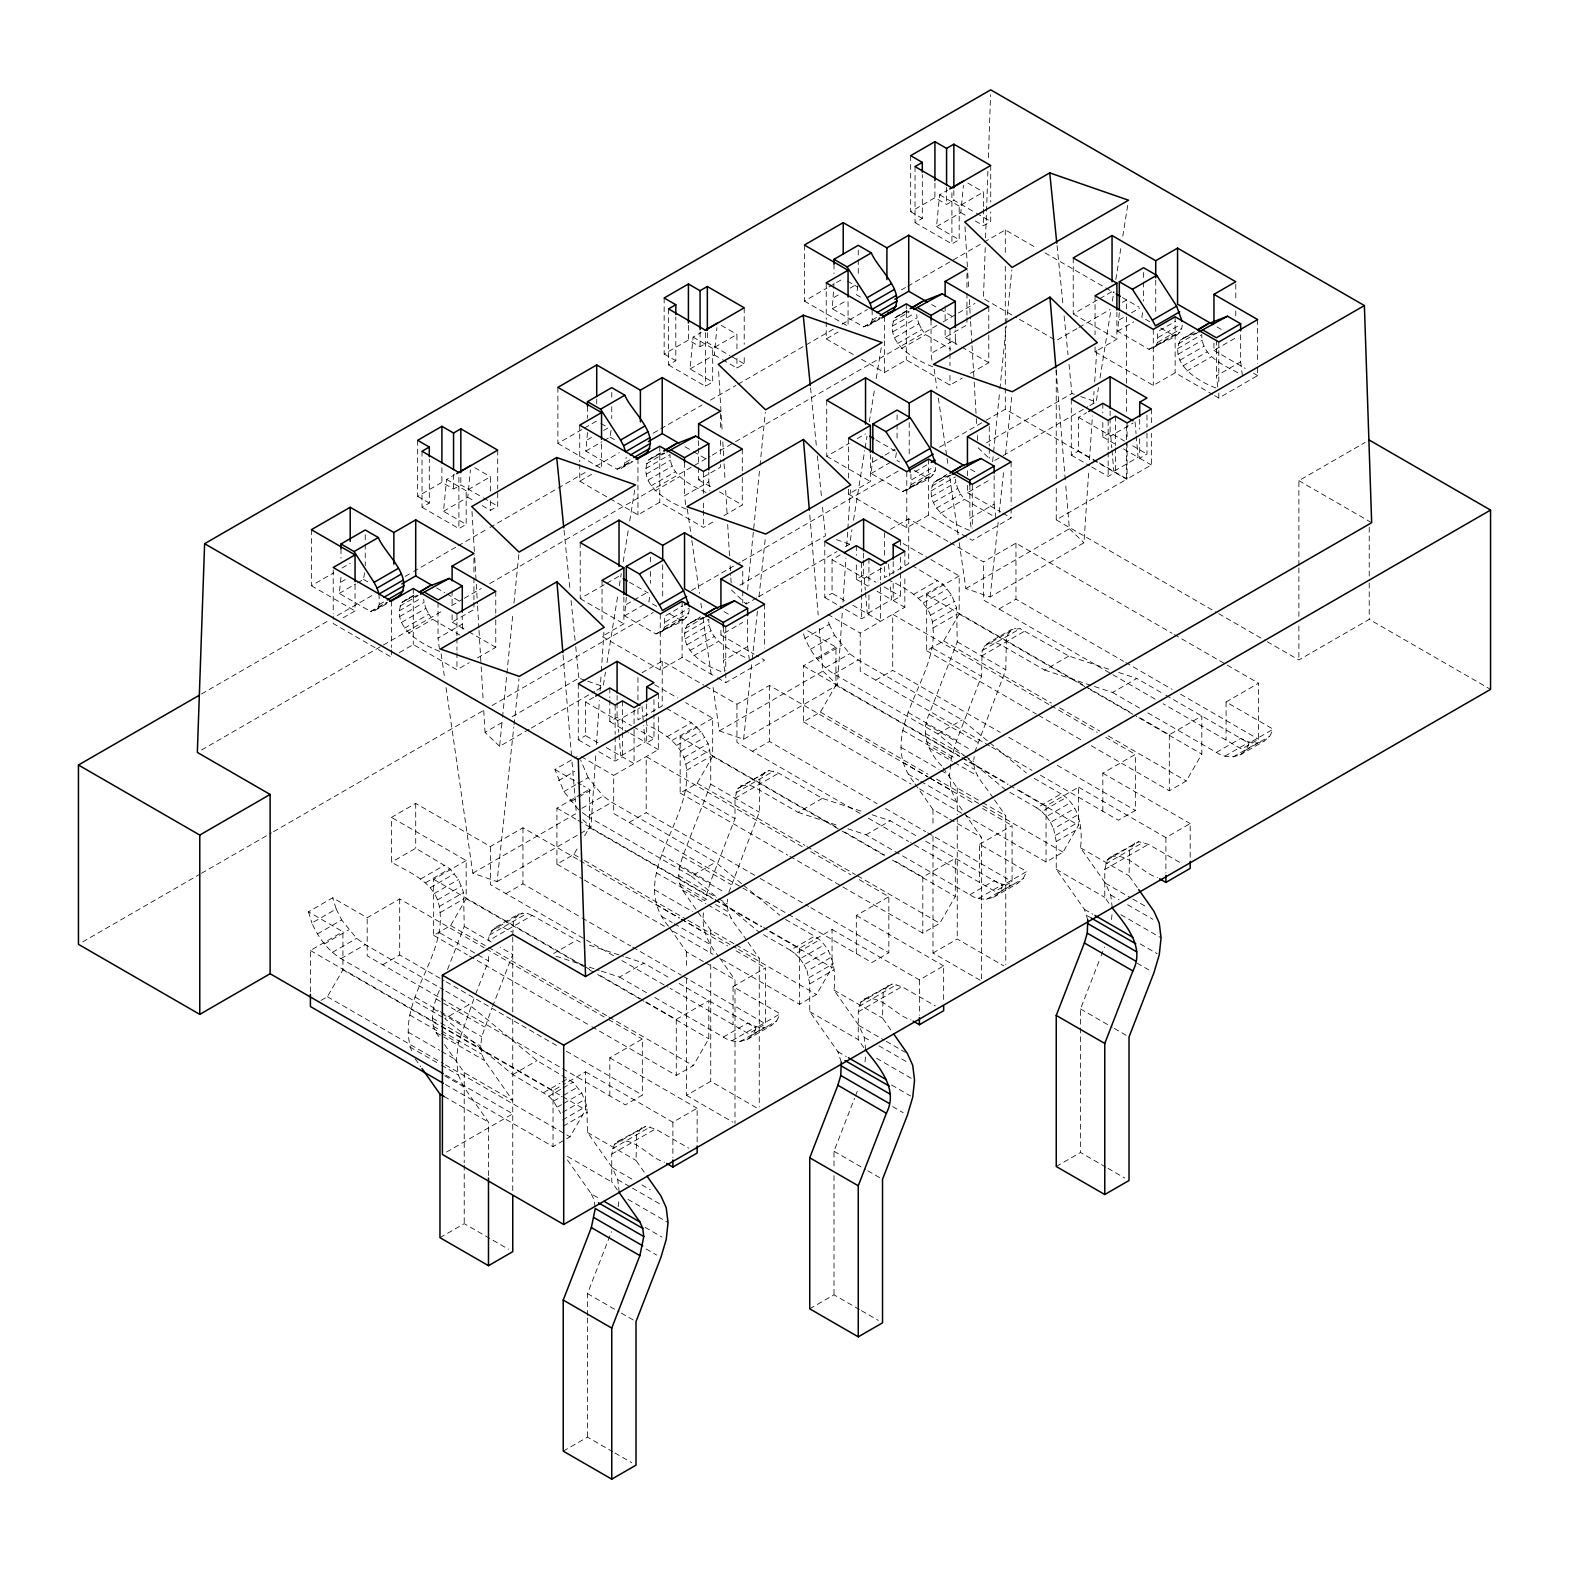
<?xml version="1.0" encoding="UTF-8"?>
<svg xmlns="http://www.w3.org/2000/svg" width="1569" height="1569" viewBox="0 0 1569 1569"><rect width="100%" height="100%" fill="white"/><g stroke="black" fill="none" stroke-linecap="round" stroke-linejoin="round"><path stroke-width="0.75" stroke-dasharray="5 3.75" d="M985.234 247.588L983.449 298.561L1016.732 317.762M985.567 237.88L986.411 213.619M986.509 211.187L987.94 169.923M988.372 157.783L990.569 94.689M580.51 833.433L590.944 827.412L595.808 754.199M596.455 744.432L599.397 700.519M600.044 690.752L601.182 673.67M601.339 671.218L603.947 632.189M713.071 687.477L719.328 730.879L743.588 739.274L837.454 685.084L842.318 611.871M842.984 602.123L845.907 558.191M846.711 545.992L847.691 531.342M847.848 528.91L850.457 489.861M959.228 542.756L965.857 588.552L990.098 596.965L1083.963 542.776L1088.827 469.562M1089.494 459.795L1092.416 415.863M1093.22 403.664L1094.044 391.465M1094.691 381.698L1096.966 347.533M490.43 491.156L490.43 476.741L466.17 490.744L466.17 524.36L443.517 511.298L446.577 479.428L454.677 474.76M443.517 511.298L467.778 497.275L470.406 469.974M736.94 348.828L736.94 334.413L712.679 348.416L712.679 382.052L690.027 368.97L693.086 337.119L701.186 332.451M690.027 368.97L714.287 354.967L716.915 327.666M983.449 206.5L983.449 192.085L959.189 206.108L959.189 239.724L936.536 226.642L939.596 194.791L947.696 190.124M936.536 226.642L960.816 212.639L963.425 185.338M529.204 729.252L499.609 746.334L502.296 719.622M502.531 717.21L506.669 675.925M506.905 673.493L512.985 612.793M513.965 603.084L518.829 554.524M756.689 597.907L746.118 604.006L746.609 599.162M747.589 589.454L759.749 468.052M759.984 465.62L765.339 412.216M992.628 461.698L993.354 454.402M993.608 451.99L999.688 391.289M999.924 388.857L1006.259 325.724M1006.494 323.292L1011.848 269.888M411.529 1050.857C394.702 1000.198 448.499 956.913 439.3 906.49C435.025 882.543 410.156 872.697 391.446 862.244L391.446 817.41L415.707 803.406L490.43 846.554L522.948 827.785L577.804 859.459M438.908 1036.579C427.415 1023.165 433.358 1004.297 439.614 989.902M488.489 1175.652L488.489 1122.129L463.62 1086.729L458.285 1074.942L456.461 1060.036L458.285 1043.032L474.76 996.354M446.027 687.595L472.818 873.188L497.079 881.601L513.789 727.075M514.044 724.662L519.006 678.789M444.537 1044.581L464.228 1072.588L512.749 1100.614L484.625 1060.585L481.722 1054.152L480.722 1046.033L481.722 1036.756L491.666 1008.847M618.206 1206.659L618.99 1199.383M668.512 926.22C627.09 877.385 691.576 821.411 686.477 770.359C686.084 747.452 665.178 732.998 646.271 724.721M733.959 943.675L710.737 930.26L682.613 890.251L679.71 883.818L678.71 875.698L679.71 866.421L682.613 856.635L710.737 784.147L710.737 756.336L708.149 743.628L701.029 731.331L691.321 722.721L664.295 707.109M703.5 912.864C701.186 928.828 708.423 944.146 718.425 956.207M743.588 739.274L751.943 662.02M752.198 659.608L757.415 611.322M758.984 596.828L765.515 536.461M746.609 940.282C738.803 927.652 724.309 915.57 727.741 899.076M864.99 1061.919L865.5 1057.055M913.648 781.931C874.894 733.096 938.36 678.612 932.986 628.031C932.574 603.124 908.431 589.199 888.623 580M941.773 765.947C928.201 752.316 920.14 732.664 929.123 714.307L957.247 641.819L956.6 607.85L951.559 594.886L942.871 584.06L912.883 565.997M932.986 836.218L932.986 953.03L981.508 981.037L981.508 837.473L956.639 802.092L951.304 790.305L949.48 775.4L951.304 758.396L956.639 740.45L981.508 676.337L982.174 650.625L987.195 643.486L1011.456 629.463L1020.164 628.698L1068.862 656.038L1109.616 669.492M990.098 596.965L998.198 522.104M999.237 512.455L1003.67 471.406M1005.494 454.5L1012.025 394.152M993.118 797.954C985.312 785.343 970.819 773.242 974.251 756.748M1111.499 919.591L1112.009 914.727M340.983 577.314L339.277 593.415L370.657 611.537L377.403 608.399L379.227 604.595L379.051 594.023M587.492 432.613L585.786 451.107L617.166 469.209L623.913 466.091L626.306 457.344M626.306 597.338L624.599 615.832L655.979 633.954L662.726 630.816L664.55 627.012L664.393 616.44L682.593 605.928M659.784 633.19C668.198 624.815 688.242 624.129 689.203 609.713M834.002 283.146L832.296 308.779L863.676 326.901L870.422 323.763L872.246 319.958L872.089 309.368M872.815 457.403L871.109 473.505L902.489 491.627L909.236 488.508L911.059 484.684L910.903 474.113M906.294 490.881C914.707 482.487 934.771 481.801 935.712 467.405M1119.325 312.702L1117.618 331.196L1148.998 349.299L1155.745 346.18L1157.569 342.375L1157.412 331.785M1152.803 348.553C1161.237 340.159 1181.28 339.473 1182.222 325.077M532.166 915.472L527.145 913.335L518.437 914.119L494.176 928.122L489.155 935.281L488.489 940.694L532.166 915.472L580.373 942.184M617.382 1189.969L611.753 1181.967L611.753 1154.176L614.342 1144.468L617.441 1141.604L645.722 1126.365L655.43 1128.954L688.811 1148.233M656.273 872.697L704.795 900.724L710.129 882.778L734.998 818.665L734.998 798.366L737.607 788.658L768.967 770.556L778.675 773.144L822.352 798.366L863.107 811.82M863.891 1047.661L858.263 1039.639L858.263 1011.848L860.851 1002.14L863.95 999.276L892.231 984.038L901.94 986.646L935.32 1005.906M1108.989 903.332L1104.772 897.331L1104.772 869.52L1107.361 859.832L1110.46 856.968L1138.741 841.71L1148.449 844.318L1179.751 862.381M357.457 582.923L363.537 579.412L364.891 570.332M603.967 440.595L610.047 437.084L611.4 428.023M649.546 597.279L648.86 601.829L657.234 606.654M857.91 285.695L856.556 294.776L862.832 298.385M896.389 452.696L895.369 459.501L899.567 461.914M1142.565 312.643L1141.879 317.173L1150.254 322.018M439.732 651.429C421.531 644.231 390.269 626.796 401.919 602.437L415.079 594.416M686.241 509.101C668.041 501.903 636.798 484.488 648.428 460.109L661.588 452.088M720.877 671.414C703.069 665.334 676.298 646.997 687.242 624.854L700.421 616.833M932.751 366.773C914.55 359.595 883.308 342.16 894.938 317.801L908.118 309.779M969.485 530.302C951.461 523.693 922.454 505.787 933.751 482.526L946.931 474.505M1215.995 387.994C1197.971 381.385 1168.964 363.478 1180.261 340.198L1195.46 331.02M596.808 690.223L603.143 686.555L605.457 672.16M607.007 662.549L617.794 595.318M619.343 585.708L621.265 573.705M623.187 561.702L628.208 530.479M629.738 520.888L634.759 489.665M845.436 546.679L849.672 544.227L851.967 529.832M853.516 520.222L864.696 450.597M865.088 448.185L867.01 436.182M869.324 421.786L874.717 388.171M876.247 378.56L881.268 347.337M1089.827 405.567L1096.182 401.919L1098.496 387.504M1100.026 377.894L1110.813 310.662M1112.362 301.071L1113.912 291.461M1115.834 279.459L1121.227 245.843M1122.776 236.233L1127.778 205.029M728.82 892.486L759.259 812.154L759.926 778.95L764.946 771.791M974.741 752.12L1005.768 669.845L1006.435 636.622L1011.456 629.463M447.538 969.505L464.228 926.455L463.561 892.486L458.54 879.542L449.852 868.716L415.707 848.241L391.446 862.244M475.623 994.138L488.489 960.973L488.489 954.227M492.548 1006.592L512.749 954.482L500.099 947.166M587.492 1315.469L587.492 1293.582L611.498 1231.685M834.002 1165.865L834.002 1151.254L854.575 1098.202M855.438 1095.986L858.008 1089.357M1105.831 1167.12L1080.511 1152.489L1080.511 1008.926L1100.242 958.09M1101.085 955.874L1104.517 947.029M654.803 997.492L723.348 1037.07C734.39 1044.817 752.355 1042.463 755.905 1027.852L780.166 1013.829L733.056 986.626L733.056 1024.734M746.962 1039.678L771.242 1025.655L776.655 1020.968L780.166 1013.829M847.907 828.805L866.029 834.786L969.877 894.742C980.9 902.489 998.865 900.135 1002.414 885.524L1026.675 871.521L979.566 844.318L979.566 882.425M993.491 897.35L1017.751 883.347L1023.165 878.64L1026.675 871.521M1147.841 712.856L1216.387 752.414C1227.409 760.161 1245.374 757.827 1248.924 743.196L1273.185 729.193L1226.075 701.99L1226.075 740.097M1240 755.022L1264.261 741.019L1269.674 736.312L1273.185 729.193M321.017 1000.394L327.391 996.727L342.925 969.819L342.925 931.731L308.426 911.805L332.687 897.801L367.185 917.708L399.683 898.939L484.076 947.676M466.17 860.557L433.652 879.326L433.652 935.359L450.636 925.553L466.17 898.664L466.17 860.557L391.446 817.41M581.295 794.091L556.917 808.172L556.917 864.205L573.901 854.399L578.667 846.122M584.649 835.787L589.434 827.51L589.434 789.403L583.335 785.892M712.679 718.249L680.162 737.018L680.162 793.051L697.146 783.245L712.679 756.336L712.679 718.249L685.692 702.657M445.439 1084.493L553.033 1146.606L570.018 1136.799L585.551 1109.911L585.551 1071.804L563.193 1084.709M835.944 647.075L803.426 665.844L803.426 721.877L820.41 712.071L835.944 685.182L835.944 647.075L807.525 630.679M591.886 1026.734L676.278 1075.451L693.263 1065.645L708.796 1038.756L708.796 1000.649L676.278 1019.419L598.22 974.349M959.189 575.921L926.671 594.69L926.671 650.723L943.655 640.917L959.189 614.028L959.189 575.921L930.123 559.133M721.485 959.208L799.543 1004.278L816.527 994.491L832.06 967.583L832.06 929.476L799.543 948.245L763.672 927.554M789.874 856.38L922.807 933.124L939.792 923.317L955.305 896.429L955.305 858.321L922.807 877.091L893.251 860.047M965.876 815.684L1046.052 861.969L1063.037 852.163L1078.57 825.255L1078.57 787.167L1046.052 805.936L1016.516 788.874M1091.239 745.726L1169.317 790.796L1186.301 780.989L1201.815 754.101L1201.815 715.994L1169.317 734.763L1139.78 717.719M518.437 914.119L513.416 921.258L512.749 935.948M641.701 1127.601L636.681 1134.74L636.014 1160.452L645.683 1174.22M888.211 985.273L883.19 992.432L882.523 1018.124L892.192 1031.892M1134.72 842.965L1129.7 850.104L1129.033 875.816L1137.329 887.603M417.648 440.32L417.648 496.353L441.909 482.35L453.559 489.057L460.835 484.86L481.33 496.687M664.158 297.992L664.158 354.025L688.418 340.022L700.068 346.749L707.344 342.532L729.879 355.555M910.667 155.664L910.667 211.697L934.928 197.694L946.578 204.421L953.854 200.224L974.349 212.05M422.022 451.244L422.022 507.277L429.298 503.08L429.298 459.227M668.531 308.916L668.531 364.949L675.808 360.752L675.808 316.899M915.041 166.608L915.041 222.641L922.317 218.424L922.317 174.571M311.368 529.694L311.368 585.727L333.844 572.744M342.022 568.017L350.201 563.31M557.878 387.366L557.878 443.399L582.393 429.239M584.452 428.062L596.71 420.982M804.387 245.039L804.387 301.071L826.863 288.108M828.922 286.931L843.22 278.674M340.983 582.079L347.043 578.569M587.492 439.751L591.533 437.418M603.653 430.416L607.713 428.082M834.002 297.443L840.062 293.933M850.163 288.088L854.222 285.754M339.277 593.415L355.437 584.08M585.786 451.107L601.947 441.752M832.296 308.779L846.436 300.601M422.022 507.277L458.893 528.576L466.17 524.36M482.193 505.61L490.43 510.356L497.706 506.159L497.706 491.528M668.531 364.949L705.403 386.249L712.679 382.052M722.524 359.713L736.94 368.029L744.216 363.831L744.216 354.084M915.041 222.641L951.912 243.921L959.189 239.724M975.212 220.954L983.449 225.72L990.725 221.504L990.725 211.776M201.46 694.008L328.725 620.539M337.198 615.636L373.265 594.828M405.077 576.451L411.431 572.783M413.549 571.547L455.971 547.071M458.089 545.835L487.782 528.694M489.901 527.478L587.473 471.151M595.945 466.248L619.284 452.774M653.214 433.181L702.01 405.018M710.482 400.134L735.939 385.425M738.058 384.209L833.492 329.098M841.984 324.214L867.441 309.505M901.371 289.912L905.607 287.48M907.725 286.244L981.959 243.391M984.077 242.156L1005.298 229.917L1036.658 248.039M343.14 617.813L355.045 610.929L355.045 584.139M579.726 464.169L579.726 481.212L591.631 474.348M826.235 321.841L826.235 338.904L838.14 332.02M379.227 604.595L385.288 601.104M625.737 462.286L631.797 458.776M872.246 319.958L878.307 316.448M370.657 611.537L386.817 602.202M617.166 469.209L631.307 461.051M863.676 326.901L879.856 317.566M377.403 608.399L387.504 602.574M623.913 466.091L631.993 461.423M870.422 323.763L880.523 317.919M374.461 610.792L388.622 602.614M620.971 468.464L633.091 461.463M867.48 326.136L879.621 319.135M401.919 602.437L416.079 594.259M648.428 460.109L660.569 453.108M894.938 317.801L907.078 310.78M399.938 606.085L418.138 595.573M646.448 463.757L664.648 453.245M892.957 321.429L909.137 312.094M399.212 610.89L421.453 598.044M645.722 468.562L669.983 454.559C669.512 475.485 690.438 484.723 706.325 492.686M892.231 326.234L914.472 313.408M399.781 616.48L424.042 602.457L423.473 596.867M646.291 474.152L670.551 460.148M892.8 331.824L917.061 317.821L916.492 312.231M401.605 622.383L425.866 608.38L424.042 602.457M648.115 480.055L672.375 466.052M894.624 337.747L918.885 323.724L917.061 317.821M404.547 628.149L428.808 614.146L432.613 619.304L459.815 634.994M651.057 485.821L675.317 471.818M897.566 343.513L921.827 329.51L925.632 334.648L950.736 349.142M201.577 749.982L443.125 610.518M451.617 605.614L462.208 599.495M464.326 598.279L481.271 588.493M489.744 583.59L710.11 456.363M712.228 455.147L733.429 442.909M735.547 441.693L941.086 323.018M943.204 321.802L974.977 303.445M408.352 633.307L432.613 619.304M654.861 490.979L679.122 476.976M901.371 348.671L925.632 334.648M399.389 652.586L413.275 644.545L456.952 669.767L469.209 662.687M452.107 614.832L452.107 622.148L473.936 609.537L473.936 602.221M579.726 481.212L637.955 514.848L659.784 502.237L703.461 527.439L715.719 520.378M698.617 467.64L698.617 479.82L720.446 467.209L720.446 459.913M861.577 359.321L884.465 372.52L906.294 359.909L949.971 385.131L962.228 378.051M945.126 330.196L945.126 337.492L966.955 324.901L966.955 317.585M439.457 649.213L438.026 638.112L462.286 624.109L462.286 616.95M685.673 504.669L684.535 495.784L708.796 481.781L708.796 472.249M931.908 360.125L931.045 353.476L955.305 339.453L955.305 329.941M477.388 657.98L495.765 647.35L495.765 615.695M580.216 542.58L580.216 598.613L604.732 584.452M606.772 583.276L619.029 576.196M723.897 515.652L742.274 505.041L742.274 473.367M826.726 400.252L826.726 456.285L849.202 443.301M857.36 438.594L865.539 433.868M970.407 373.324L988.784 362.714L988.784 331.039M1073.235 257.924L1073.235 313.957L1097.751 299.816M1099.791 298.62L1112.048 291.559M1076.942 328.627L1056.251 340.591L1018.811 318.978M1079.001 327.431L1110.048 309.524M1122.463 302.346L1126.601 299.954L1126.601 314.506M626.306 604.496L646.526 592.827M872.815 462.169L882.935 456.324M884.955 455.167L895.056 449.322M1119.325 319.841L1123.365 317.507M1131.465 312.839L1139.545 308.171M624.599 615.832L644.82 604.163M871.109 473.505L891.329 461.835M1117.618 331.196L1133.799 321.861M623.874 597.024L623.874 623.815L602.045 636.426L660.274 670.041L682.103 657.45L715.386 676.651M848.554 489.234L848.554 494.117L870.383 481.506L870.383 454.696M1095.064 346.906L1095.064 351.789L1116.893 339.179L1116.893 312.388M82.686 941.89L199.341 874.541M201.46 873.305L271.457 832.904M273.575 831.668L483.546 710.443M492.038 705.56L653.214 612.498M691.399 590.454L740.176 562.29M742.294 561.055L899.253 470.445M939.537 447.185L984.077 421.473M986.195 420.237L1005.298 409.215L1091.043 458.736M914.943 471.779L929.103 463.6M1159.432 330.628L1175.612 321.292M665.119 622.089L689.379 608.086M911.628 479.761L933.869 466.915M1158.138 337.433L1180.378 324.606M664.55 627.012L688.811 613.008M911.059 484.684L935.32 470.68M1157.569 342.375L1181.83 328.372M499.609 746.334L485.037 732.331L503.806 721.505M512.161 716.68L578.902 678.141L585.512 680.436M739.901 585.198L825.412 535.813L822.489 506.728M986.411 442.87L1071.921 393.505L1078.531 395.8M655.979 633.954L680.24 619.951L684.045 619.186M902.489 491.627L926.749 477.623L930.554 476.858M1148.998 349.299L1173.259 335.295L1177.083 334.55M662.726 630.816L686.987 616.813M909.236 488.508L933.496 474.485M1155.745 346.18L1180.006 332.177M687.242 624.854L699.382 617.853M933.751 482.526L947.911 474.348M1180.261 340.198L1194.421 332.04M685.28 628.483L707.521 615.656M931.79 486.174L954.03 473.328M1178.299 343.846L1200.54 331M684.535 633.288L708.796 619.284C708.325 640.211 729.271 649.448 745.138 657.411M931.045 490.979L955.305 476.956M1177.554 348.651L1201.815 334.648C1201.344 356.594 1224.075 365.302 1240.255 373.971M685.104 638.877L709.365 624.874M931.613 496.569L955.874 482.546L955.501 478.82M1178.123 354.241L1202.403 340.238M531.303 728.036L594.71 691.439M758.808 596.691L836.983 551.562M994.746 460.462L1001.081 456.814M1003.199 455.598L1087.729 406.802M597.985 742.784L585.551 735.606L585.551 701.99L593.631 697.322M844.495 600.476L832.06 593.278L832.06 559.662L840.141 554.995M1097.241 461.737L1078.57 450.97L1078.57 417.334L1086.65 412.667M686.928 644.8L711.208 630.797M933.457 502.472L957.718 488.469L955.874 482.546M1179.966 360.164L1204.227 346.141M641.996 672.768L662.216 661.098L703.736 685.065M890.525 529.283L908.726 518.77L948.166 541.54M689.87 650.566L714.13 636.563M936.379 508.238L960.64 494.235L964.464 499.393L993.746 516.299M1182.889 365.93L1207.149 351.907M720.936 630.15L720.936 635.033L742.765 622.422M848.554 494.117L906.784 527.733L928.613 515.122L972.29 540.344L1011.122 517.927L1011.122 508.179M967.445 485.39L967.445 492.705L989.274 480.094M1095.064 351.789L1153.293 385.405L1175.142 372.794L1212.562 394.407M1213.955 343.081L1213.955 350.377L1235.784 337.786M693.675 655.724L717.935 641.701M940.184 513.396L964.464 499.393M1186.713 371.068L1210.974 357.065M578.275 683.77L578.275 739.803L585.551 735.606M609.811 699.99L609.811 721.603L617.088 717.406L631.424 725.682M824.784 541.462L824.784 597.495L832.06 593.278M856.321 564.86L856.321 579.275L863.597 575.078L875.894 582.177M1071.294 399.134L1071.294 455.167L1078.57 450.97M1102.83 422.551L1102.83 436.947L1110.107 432.75L1124.443 441.026M585.551 701.99L617.755 720.583L639.995 707.737M832.06 559.662L864.264 578.255L884.485 566.586M1078.57 417.334L1110.774 435.947L1133.014 423.1M724.78 671.61L723.348 660.529L747.628 646.506L747.628 617.931M971.015 527.086L969.877 518.201L994.138 504.198L994.138 475.623M1217.799 386.974L1216.387 375.874L1240.648 361.87L1240.648 333.295M741.529 883.641L715.601 862.244L611.753 802.289L603.143 796.032L578.883 810.055L563.879 791.639L554.936 769.496L577.176 756.65M717.464 677.847L725.78 682.652L764.613 660.235L756.278 655.45M1214.641 395.604L1218.799 398.016L1257.632 375.599L1257.632 365.852M442.693 1017.34L340.983 958.62C327.646 950.343 318.056 937.262 311.937 923.003L336.197 909L332.687 897.801M558.446 780.676L574.627 771.34M1005.768 789.972L937.85 733.939L834.002 673.984C820.665 665.707 811.075 652.626 804.975 638.367L829.236 624.344L827.824 619.873M606.281 747.589L620.814 755.964L645.075 741.96L643.643 725.447M852.791 605.261L867.324 613.636L891.584 599.633L890.368 585.492M1099.32 462.933L1113.833 471.328L1138.094 457.324L1136.25 436.084M598.75 751.629L615.146 761.102L622.422 756.905L634.072 763.632L634.072 727.075M646.683 718.524L646.683 742.882L653.959 738.685L653.959 714.326M845.26 609.321L861.656 618.774L868.932 614.577L880.582 621.304L880.582 582.315M893.192 583.511L893.192 600.574L900.469 596.357L900.469 571.999M1091.769 466.993L1108.165 476.466L1115.441 472.249L1127.091 478.976L1151.352 464.973L1151.352 433.299M1139.702 438.751L1139.702 458.246L1146.978 454.049L1146.978 429.69M317.369 933.967L341.63 919.944L356.634 938.36L365.244 944.616L443.615 989.862M563.879 791.639L576 784.637M578.02 783.461L588.14 777.636L603.143 796.032M810.388 649.311L834.649 635.308L849.653 653.724L858.263 659.961L962.111 719.916L988.039 741.313M420.551 879.052L444.812 865.049M667.06 736.724L691.321 722.721M913.57 594.416L937.85 580.412M425.572 882.719L449.852 868.716M672.101 740.391L696.361 726.388M918.61 598.083L942.871 584.06M310.407 991.902L310.407 950.5L342.925 931.731M583.335 792.914L589.434 789.403M859.302 879.66L888.838 896.703L888.838 952.736L871.854 962.542L613.695 813.507L613.695 775.4L658.333 749.609L658.333 713.071M705.815 686.261L736.94 704.226L769.457 685.457L927.691 776.812M989.666 745.922L860.204 671.179L860.204 633.072L904.842 607.301L904.842 575.627M950.245 542.737L983.449 561.918L1015.967 543.149L1172.102 633.288M1056.251 488.39L1056.251 519.888L1126.601 479.271L1126.601 447.773M324.312 943.969L348.593 929.966M570.822 801.641L576.902 798.15M578.922 796.974L595.102 787.638M817.351 659.333L841.612 645.31M430.259 887.662L454.52 873.658M676.769 745.334L701.029 731.331M923.278 603.026L947.539 589.003M332.373 952.363L356.634 938.36M434.28 893.546L458.54 879.542M680.789 751.218L705.05 737.214M825.392 667.727L849.653 653.724M927.299 608.909L951.559 594.886M472.818 873.188L576.372 813.409L571.861 759.769M719.328 730.879L822.882 671.101L818.979 624.776M965.857 588.552L1069.391 528.773L1065.488 482.448M437.359 899.959L461.639 885.955M683.868 757.65L708.149 743.628M930.397 615.323L954.658 601.319M340.983 958.62L365.244 944.616M582.315 812.546L587.492 816.292L611.753 802.289M834.002 673.984L858.263 659.961M439.3 906.49L463.561 892.486M685.81 764.162L710.071 750.159M932.319 621.854L956.6 607.85M439.967 912.668L464.228 898.664M686.477 770.359L710.737 756.336M932.986 628.031L957.247 614.028M497.079 881.601L578.431 834.649M382.699 964.778L399.683 954.972L443.988 980.566M505.963 893.624L522.948 883.818L579.902 916.708M629.208 822.47L646.193 812.664L758.023 877.208M752.473 751.296L769.457 741.49L877.051 803.622M875.737 680.142L892.722 670.336L1000.316 732.448M998.982 608.988L1015.967 599.181L1123.561 661.294M491.097 930.986L522.457 912.883M737.607 788.658L768.967 770.556M984.116 646.35L1015.476 628.228M489.155 935.281L527.145 913.335M735.665 792.953L773.654 771.026M982.174 650.625L1020.164 628.698M734.998 798.366L778.675 773.144M981.508 656.038L1025.185 630.836M1298.877 565.468L1298.877 480.663L1365.089 442.438M553.602 953.54L575.843 940.694M740.686 785.794L749.394 785.03L754.414 787.167L798.091 812.369L822.352 798.366M987.195 643.486L995.903 642.702L1000.924 644.839L1044.601 670.061L1068.862 656.038M619.245 1192.381L617.696 1179.613L612.361 1167.826L587.492 1132.445L586.826 1105.968L581.805 1093.024L573.097 1082.198L537.01 1060.605L469.092 1004.572L444.812 1018.575L512.749 1074.608L548.836 1096.201L553.524 1101.144L560.623 1113.441M587.492 816.292L691.321 876.247L715.601 862.244M937.85 733.939L962.111 719.916M601.398 971.133L619.52 977.114L643.78 963.111L670.767 978.683M866.029 834.786L890.29 820.783L917.277 836.375M1094.417 686.496L1112.539 692.459L1136.799 678.455L1163.786 694.047M512.749 1074.608L537.01 1060.605M543.815 1092.534L559.996 1083.198M562.016 1082.041L568.076 1078.531M763.417 934.673L790.325 950.226L814.586 936.203C832.864 947.264 836.434 970.583 834.002 990.117L858.871 1025.498L864.205 1037.286L865.755 1050.073M1009.926 792.345L1036.834 807.898L1061.095 793.894C1079.374 804.936 1082.943 828.255 1080.511 847.79L1105.38 883.19L1110.715 894.977L1112.284 907.745M446.537 1152.058L512.749 1113.833L445.243 1074.843M441.203 1026.008L553.033 1090.573L561.153 1085.885M609.811 1095.907L609.811 1057.8L642.329 1039.031L642.329 1095.064L625.345 1104.87L367.185 955.815L367.185 917.708M733.056 986.626L765.574 967.857L765.574 1023.89L748.59 1033.696L670.14 988.411M856.321 953.579L856.321 915.472L888.838 896.703M979.566 844.318L1012.083 825.549L1012.083 881.582L995.099 891.388L910.706 842.651M1102.83 811.251L1102.83 773.144L1135.348 754.375L1135.348 810.408L1118.364 820.214L1040.286 775.145M1226.075 701.99L1258.593 683.221L1258.593 739.254L1241.609 749.06L1163.159 703.755M1267.222 641.701L1298.877 659.961L1369.227 619.343L1490.55 689.379M548.836 1096.201L560.976 1089.2M562.996 1088.023L573.097 1082.198M790.325 950.226L795.346 953.874L819.606 939.87M1036.834 807.898L1041.855 811.565L1066.116 797.542M553.524 1101.144L561.604 1096.476M563.624 1095.299L577.784 1087.14M795.346 953.874L800.033 958.816L824.294 944.813M1041.855 811.565L1046.543 816.508L1070.803 802.485M557.544 1107.028L561.584 1104.694M563.604 1103.517L581.805 1093.024M800.033 958.816L804.054 964.7L828.314 950.696M1046.543 816.508L1050.563 822.391L1074.824 808.368M562.643 1112.284L584.884 1099.438M841.259 1062.135L837.866 1051.642L809.741 1011.632L809.741 983.841L807.133 971.133L831.393 957.129M1087.768 919.826L1084.375 909.334L1056.251 869.304L1056.251 841.514L1053.642 828.805L1077.903 814.801M562.565 1119.972L586.826 1105.968M809.074 977.644L833.335 963.641M1055.584 835.336L1079.845 821.332M563.232 1126.15L587.492 1112.146M809.741 983.841L834.002 969.819M1056.251 841.514L1080.511 827.51M723.348 1037.07L747.628 1023.066L756.238 1026.754L764.28 1027.636L771.242 1025.655M969.877 894.742L994.138 880.739L1002.748 884.426L1010.789 885.308L1017.751 883.347M1216.387 752.414L1240.648 738.411L1249.257 742.098L1257.299 743L1264.261 741.019M731.958 1040.757L756.238 1026.754M978.468 898.429L1002.748 884.426M1224.997 756.121L1249.257 742.098M740.019 1041.639L764.28 1027.636M986.528 899.312L1010.789 885.308M1233.038 757.003L1257.299 743M752.394 1034.971L776.655 1020.968M998.904 892.643L1023.165 878.64M1245.413 750.335L1269.674 736.312M439.967 1237.666L464.228 1223.663L508.533 1249.238M686.477 978.546L686.477 1095.339L710.737 1081.335L757.16 1108.126M932.986 953.03L957.247 939.007L1003.67 965.818M614.342 1144.468L645.722 1126.365M860.851 1002.14L892.231 984.038M1107.361 859.832L1138.741 841.71M612.4 1148.763L650.39 1126.817M858.929 1006.435L896.899 984.508M1105.439 864.107L1143.428 842.18M611.753 1154.176L655.43 1128.954M858.263 1011.848L901.94 986.646M1104.772 869.52L1148.449 844.318M585.551 1071.804L672.885 1122.227L697.146 1108.224L697.146 1143.624M832.06 929.476L919.395 979.919L943.655 965.896L943.655 1001.297M1078.57 787.167L1165.904 837.591L1190.185 823.588L1190.185 858.969M563.232 1451.148L587.492 1437.145L612.812 1451.756M809.741 1308.821L834.002 1294.817L859.322 1309.429M1056.251 1166.512L1080.511 1152.489M897.998 315.604L909.079 311.27M651.488 457.932L667.002 451.852M404.979 600.26L420.492 594.18M1183.34 338.021L1196.637 332.824M936.811 480.349L950.128 475.132M690.301 622.658L703.598 617.46M494.176 928.122L502.884 927.338L512.063 931.888M1110.46 856.968C1128.189 851.928 1141.82 873.129 1157.569 877.601M863.95 999.276C881.68 994.256 895.311 1015.437 911.059 1019.928M617.441 1141.604C635.17 1136.584 648.801 1157.765 664.55 1162.237M1118.677 672.473L1136.799 678.455M1044.601 670.061L1092.161 685.751M872.168 814.801L890.29 820.783M798.091 812.369L838.846 825.824M589.434 945.166L623.403 956.384M625.658 957.129L643.78 963.111M556.112 956.188L599.123 970.387M1080.747 396.565L1096.182 401.919M836.434 539.638L849.672 544.227M587.728 681.201L603.143 686.555M967.779 183.043L983.449 192.085M1217.073 326.98L1221.231 329.372M976.389 213.227L990.725 221.504M1045.032 252.864L1103.595 286.676M1105.694 287.892L1114.049 292.717M1122.423 297.541L1139.094 307.151M1213.955 350.377L1245.139 368.401M1253.474 373.206L1257.632 375.599M939.596 194.791L959.189 206.108M960.816 212.639L966.975 216.208M1160.707 328.058L1173.259 335.295M910.667 211.697L922.317 218.424M1073.235 313.957L1116.893 339.179M1298.877 480.663L1371.659 522.693M931.594 304.484L937.85 308.073M939.929 309.289L952.403 316.487M847.378 281.067L857.772 287.068M945.126 337.492L959.679 345.906M961.758 347.102L988.784 362.714M1132.641 445.773L1146.978 454.049M1102.83 436.947L1115.284 444.145M1123.581 448.93L1138.094 457.324M1139.702 458.246L1151.352 464.973M1093.142 459.952L1126.601 479.271M804.387 301.071L848.064 326.293L848.064 299.502M1071.294 455.167L1089.729 465.816M826.235 338.904L853.261 354.516M721.269 325.371L736.94 334.413M970.564 469.288L976.801 472.897M1056.251 519.888L1216.583 612.459M1218.701 613.675L1265.124 640.485M731.938 356.732L744.216 363.831M875.933 439.869L896.742 451.892M967.445 492.705L1000.708 511.925M1002.787 513.122L1011.122 517.927M693.086 337.119L712.679 348.416M714.287 354.967L720.465 358.517M914.197 470.367L926.749 477.623M1174.2 634.504L1258.593 683.221M664.158 354.025L675.808 360.752M826.726 456.285L870.383 481.506M1125.679 662.51L1172.102 689.321M1180.535 694.184L1258.593 739.254M903.136 543.56L928.063 557.936M1165.865 695.244L1248.924 743.196M1155.117 699.127L983.449 600.005L983.449 561.918M1112.539 692.459L1139.525 708.05M685.084 446.792L691.321 450.401M693.42 451.597L705.893 458.815M926.671 594.69L1084.924 686.045M1087.023 687.261L1131.327 712.856M959.189 614.028L1088.553 688.713M1090.651 689.929L1136.799 716.562M1138.898 717.778L1201.815 754.101M600.868 423.395L607.105 426.984M698.617 479.82L711.09 487.018M719.406 491.823L742.274 505.041M884.092 586.904L900.469 596.357M610.047 437.084L616.323 440.712M856.321 579.275L868.755 586.473M877.071 591.258L891.584 599.633M893.192 600.574L904.842 607.301M957.247 641.819L1005.768 669.845M943.655 640.917L1051.269 703.049M1059.703 707.913L1099.791 731.056M1108.224 735.92L1186.301 780.989M1048.837 704.442L892.722 614.303L892.722 670.336M1050.955 705.658L1097.359 732.448M1105.812 737.332L1135.348 754.375M932.986 648.33L981.508 676.337M926.671 650.723L1036.383 714.072M1038.501 715.287L1082.806 740.862M557.878 443.399L601.555 468.621L601.555 441.811M824.784 597.495L843.22 608.125M827.746 614.322L860.204 633.072M1102.83 773.144L1190.185 823.588M1008.749 737.332L1048.837 760.475M1057.271 765.339L1135.348 810.408M991.765 747.138L1032.029 770.379M929.123 714.307L977.644 742.333M1034.187 778.342L1061.095 793.894M908.118 712.444L956.639 740.45M926.22 724.093L970.525 749.688M474.76 467.699L490.43 476.741M724.054 611.616L730.291 615.225M925.22 733.37L963.209 755.297M965.308 756.513L973.741 761.396M803.426 665.844L1008.082 784.01M835.944 685.182L959.718 756.65M961.817 757.866L1007.769 784.382M1009.848 785.579L1078.57 825.255M926.22 741.509L955.756 758.553M964.19 763.436L974.741 769.516M902.783 730.369L951.304 758.396M929.123 747.923L952.324 761.338M954.442 762.554L977.644 775.949M483.37 497.883L497.706 506.159M629.424 582.197L648.134 593.004M720.936 635.033L754.199 654.234M446.577 479.428L466.17 490.744M1080.511 847.79L1129.033 875.816M467.778 497.275L473.956 500.844M669.786 613.91L680.24 619.951M900.959 747.374L938.929 769.3M941.047 770.516L949.48 775.4M943.185 767.947L957.247 787.952L980.468 801.347M982.567 802.563L1005.768 815.958L1005.768 964.602M820.41 712.071L928.005 774.203M936.458 779.067L980.762 804.662M982.861 805.878L1063.037 852.163M902.783 762.279L928.103 776.91M930.201 778.126L951.304 790.305M929.809 778.047L974.114 803.622M982.547 808.486L1012.083 825.549M1105.38 883.19L1130.7 897.801M1132.818 899.017L1145.468 906.333M908.118 774.066L918.669 780.166M920.768 781.382L956.639 802.092M1110.715 894.977L1119.148 899.841M1127.601 904.725L1152.921 919.336M417.648 496.353L429.298 503.08M803.426 721.877L911.02 784.01M919.473 788.874L963.778 814.468M1056.251 869.304L1104.772 897.331M580.216 598.613L623.874 623.815M1120.972 914.747L1161.06 937.889M915.021 783.892L932.986 809.467L947.754 817.979M949.873 819.214L981.508 837.473M1084.375 909.334L1092.809 914.197M1140.251 943.93L1157.138 953.677M1087.278 915.747L1091.494 918.198M885.504 808.486L925.592 831.629M927.691 832.845L1012.083 881.582M654.567 684.692L677.396 697.872M925.592 841.161L1002.414 885.524M1137.035 963.091L1151.803 971.623M860.067 813.428L736.94 742.333L736.94 704.226M868.402 818.233L908.608 841.435M436.496 587.924L444.812 592.729M446.89 593.925L459.384 601.123M680.162 737.018L836.297 827.157M844.73 832.021L884.818 855.164M712.679 756.336L839.945 829.824M842.043 831.021L883.994 855.242M892.388 860.087L955.305 896.429M452.107 622.148L466.66 630.542M468.739 631.738L495.765 647.35M633.484 726.859L653.959 738.685M363.537 579.412L367.715 581.824M609.811 721.603L628.483 732.37M630.542 733.566L645.075 741.96M646.683 742.882L658.333 749.609M710.737 784.147L759.259 812.154M697.146 783.245L804.76 845.358M806.858 846.574L855.399 874.6M857.498 875.816L939.792 923.317M802.328 846.77L646.193 756.631L646.193 812.664M810.761 851.634L850.849 874.776M1080.511 1008.926L1112.146 1027.205M1114.265 1028.421L1129.033 1036.952M686.477 790.639L734.998 818.665M680.162 793.051L787.775 855.164M311.368 585.727L355.045 610.929M578.275 739.803L590.552 746.903M581.216 756.65L613.695 775.4M856.321 915.472L943.655 965.896M760.141 878.424L808.663 906.451M810.761 907.667L888.838 952.736M554.936 769.496L581.314 784.716M682.613 856.635L731.134 884.641M785.598 919.473L814.586 936.203M661.608 854.752L710.129 882.778M679.71 866.421L724.015 891.996M678.71 875.698L716.7 897.625M718.798 898.841L727.231 903.705M556.917 808.172L575.901 819.136M578.02 820.352L713.032 898.311M715.15 899.527L761.573 926.338M589.434 827.51L713.209 898.978M715.307 900.175L761.24 926.71M769.575 931.515L832.06 967.583M679.71 883.818L707.129 899.665M715.582 904.528L728.232 911.844M682.613 890.251L705.815 903.646M707.933 904.862L731.134 918.277M834.002 990.117L882.523 1018.124M654.45 889.701L692.419 911.628M736.057 944.891L759.259 958.286L759.259 1106.91M573.901 854.399L582.334 859.282M584.452 860.498L685.712 918.963M687.83 920.179L736.351 948.186M738.469 949.422L816.527 994.491M656.273 904.607L679.475 918.002M681.593 919.218L704.795 932.614M579.902 860.675L679.063 917.924M681.181 919.14L727.604 945.93M736.038 950.814L765.574 967.857M1107.93 1168.336L1124.816 1178.084M858.871 1025.498L884.19 1040.129M886.308 1041.345L905.293 1052.309M661.608 916.394L672.16 922.474M674.258 923.71L710.129 944.401M864.205 1037.286L870.54 1040.953M878.973 1045.817L908.51 1062.88M556.917 864.205L582.236 878.817M584.335 880.032L664.511 926.338M672.964 931.202L713.032 954.344M809.741 1011.632L858.263 1039.639M876.581 1058.291L914.55 1080.217M669.885 928.181L686.477 951.775L703.363 961.522M705.462 962.738L734.998 979.801L734.998 1123.365M837.866 1051.642L846.299 1056.525M891.623 1085.042L910.628 1096.005M582.021 917.924L630.542 945.95M632.66 947.166L681.181 975.173M683.299 976.389L765.574 1023.89M892.624 1106.635L903.175 1112.715M679.083 983.488L755.905 1027.852M613.557 955.737L490.43 884.661L490.43 846.554M621.893 960.561L668.041 987.195M619.52 977.114L646.506 992.687M433.652 879.326L589.787 969.465M466.17 898.664L587.139 968.504M589.238 969.72L595.534 973.349M597.632 974.565L643.78 1001.199M645.879 1002.414L708.796 1038.756M464.228 926.455L491.666 942.302M450.636 925.553L486.508 946.264M488.626 947.48L606.772 1015.692M608.87 1016.928L693.263 1065.645M486.194 948.892L606.458 1018.32M608.556 1019.536L642.329 1039.031M834.002 1151.254L865.637 1169.533M867.755 1170.749L882.523 1179.28M439.967 932.967L475.838 953.677M477.937 954.893L488.489 960.973M433.652 935.359L467.425 954.854M469.523 956.07L589.787 1025.498M686.477 1095.339L732.9 1122.149M609.811 1057.8L697.146 1108.224M446.106 981.782L557.936 1046.327M566.37 1051.21L642.329 1095.064M445.733 991.078L469.092 1004.572M436.104 998.963L484.625 1026.969M415.099 997.08L438.3 1010.475M440.418 1011.691L463.62 1025.087M433.201 1008.749L439.516 1012.397M441.634 1013.613L481.722 1036.756M432.201 1018.026L438.535 1021.674M440.634 1022.89L480.722 1046.033M310.407 950.5L439.104 1024.792M342.925 969.819L439.418 1025.538M441.517 1026.754L560.545 1095.476M562.643 1096.672L585.551 1109.911M433.201 1026.146L439.516 1029.794M441.634 1031.01L481.722 1054.152M409.764 1015.025L439.3 1032.069M441.399 1033.285L458.285 1043.032M436.104 1032.579L484.625 1060.585M587.492 1132.445L636.014 1160.452M407.94 1032.029L439.595 1050.289M441.693 1051.505L456.461 1060.036M327.391 996.727L443.419 1063.723M445.537 1064.939L570.018 1136.799M409.764 1046.935L439.3 1063.978M441.399 1065.194L458.285 1074.942M861.42 1310.645L878.307 1320.392M612.361 1167.826L633.464 1180.006M641.898 1184.889L650.331 1189.753M444.635 1075.765L463.62 1086.729M617.696 1179.613L630.346 1186.929M632.464 1188.145L659.882 1203.972M567.448 1156.392L611.753 1181.967M627.953 1199.383L668.041 1222.526M444.184 1096.535L488.489 1122.129M567.448 1159.962L591.356 1193.97L599.789 1198.834M645.114 1227.35L662 1237.098M646.114 1248.963L656.666 1255.043M587.492 1293.582L619.127 1311.841M621.246 1313.076L636.014 1321.588M614.911 1452.972L631.797 1462.72M989.902 742.843L1026.42 772.968M743.392 885.171L779.911 915.296M691.321 876.247L715.425 896.115M722.819 902.234L759.259 932.28M1069.391 528.773L1083.963 542.776M978.056 447.695L989.392 458.579M822.882 671.101L837.454 685.084M731.546 590.022L746.118 604.006M582.844 819.646L590.944 827.412M994.53 799.955L1005.768 815.958M748.021 942.283L759.259 958.286M719.798 958.169L734.998 979.801M415.099 1058.722L420.629 1066.587M918.885 323.724L921.827 329.51M957.718 488.469L960.64 494.235M425.866 608.38L428.808 614.146M829.236 624.344L834.649 635.308M588.14 777.636L580.608 759.965M336.197 909L341.63 919.944M1050.563 822.391L1053.642 828.805M804.054 964.7L807.133 971.133M591.356 1193.97L594.259 1200.403L595.004 1206.502M803.563 633.876L804.975 638.367M308.426 911.805L311.937 923.003M934.163 369.205L936.948 388.504M938.34 398.134L946.695 455.991M947.048 458.403L948.088 465.62M949.833 477.682L958.894 540.344M687.32 509.121L691.498 538.049M691.831 540.462L699.499 593.494M700.892 603.124L701.578 607.948M702.971 617.578L711.679 677.847M441.144 653.861L444.282 675.553M1240.648 361.87L1242.354 375.187M994.138 504.198L995.844 517.515M955.305 339.453L956.168 346.121M747.628 646.506L749.335 659.823M708.796 481.781L709.933 490.666M462.286 624.109L463.149 630.758M1057.055 245.607L1063.154 306.23M1064.115 315.918L1068.018 354.712M1068.999 364.4L1071.921 393.505M810.545 387.935L816.39 446.126M817.371 455.814L821.509 497.04M564.036 530.263L570.116 590.866M571.096 600.554L575.49 644.212M575.725 646.624L578.902 678.141M1135.034 421.924L1136.054 433.73M1110.774 435.947L1111.793 447.734M1111.99 450.087L1113.833 471.328M888.525 564.252L889.545 576.039M864.264 578.255L865.284 590.062M865.48 592.415L867.324 613.636M642.015 706.58L643.447 723.093M617.755 720.583L618.774 732.37M618.971 734.743L620.814 755.964M1056.074 370.304L1065.292 480.016M809.781 515.063L818.175 615.009M563.055 654.94L571.665 757.337M965.013 226.819L967.602 270.496M967.74 272.928L968.74 289.912M969.309 299.62L970.466 319.037M970.603 321.468L971.897 343.317M972.035 345.749L974.055 379.737M974.192 382.15L976.193 416.138M976.349 418.57L976.781 425.846M977.35 435.554L977.624 440.418M718.641 371.559L722.23 432.24M722.799 441.948L723.956 461.364M724.093 463.796L725.094 480.781M725.682 490.489L727.114 514.769M727.683 524.477L729.546 556.034M730.115 565.742L730.683 575.45M730.84 577.882L731.272 585.159M471.994 511.455L474.583 555.151M474.721 557.564L476.152 581.844M476.29 584.276L477.447 603.692M477.584 606.124L478.878 627.953M479.016 630.385L481.036 664.373M481.173 666.805L483.174 700.774M483.742 710.482L485.037 732.331M1369.227 527.262L1369.227 580.569M1369.227 583.001L1369.227 619.343M1298.877 567.9L1298.877 616.362M1298.877 626.051L1298.877 659.961M1257.632 319.566L1257.632 363.42M1235.784 284.185L1235.784 301.228M1235.784 310.976L1235.784 318.291M1218.799 341.983L1218.799 383.405M1218.799 393.133L1218.799 398.016M1216.387 340.159L1216.387 375.874M1175.142 316.761L1175.142 372.794M1169.317 734.763L1169.317 790.796M1165.904 837.591L1165.904 872.972M1155.725 280.223L1155.725 314.33M1153.293 329.372L1153.293 385.405M1151.352 408.94L1151.352 423.552M1146.978 415.059L1146.978 427.239M1143.585 272.496L1143.585 279.635M1143.585 282.028L1143.585 301.071M1139.702 419.276L1139.702 429.004M1127.091 422.944L1127.091 440.006M1127.091 442.438L1127.091 478.976M1126.601 316.918L1126.601 387.19M1126.601 389.602L1126.601 411.411M1126.601 425.964L1126.601 445.341M1115.441 416.216L1115.441 445.459M1115.441 447.891L1115.441 472.249M1110.107 410.823L1110.107 415.707M1110.107 418.138L1110.107 432.75M1108.165 420.433L1108.165 449.656M1108.165 452.088L1108.165 476.466M1102.83 403.331L1102.83 412.941M1095.064 295.757L1095.064 334.727M1056.251 369.656L1056.251 478.702M1046.052 805.936L1046.052 861.969M1015.967 543.149L1015.967 599.181M1011.122 461.894L1011.122 505.748M1005.298 229.917L1005.298 254.158M1005.298 266.259L1005.298 324.41M1005.298 326.842L1005.298 409.215M990.725 165.471L990.725 202.028M989.274 426.513L989.274 445.988M989.274 448.42L989.274 458.168M988.784 306.681L988.784 328.607M983.449 208.912L983.449 225.72M972.29 484.311L972.29 528.145M969.877 484.86L969.877 518.201M967.445 470.778L967.445 475.662M966.955 273.732L966.955 290.775M966.955 293.226L966.955 315.153M957.247 787.952L957.247 814.742M957.247 817.174L957.247 939.007M953.854 190.477L953.854 200.224M951.912 192.771L951.912 243.921M949.971 329.098L949.971 351.025M949.971 353.456L949.971 365.636M949.971 375.383L949.971 385.131M946.578 187.378L946.578 204.421M945.126 305.818L945.126 320.449M934.928 183.083L934.928 197.694M932.986 809.467L932.986 826.49M931.045 320.135L931.045 353.476M928.613 459.089L928.613 515.122M922.807 877.091L922.807 933.124M919.395 979.919L919.395 1015.3M909.216 422.551L909.216 456.657M908.726 518.77L908.726 563.585L884.465 577.608L884.465 565.801M906.784 471.7L906.784 527.733M906.294 303.876L906.294 359.909M904.842 551.268L904.842 565.879M900.469 540.324L900.469 545.208M900.469 557.387L900.469 569.567M897.076 414.824L897.076 421.963M897.076 424.356L897.076 441.026M893.192 561.584L893.192 573.764M884.465 316.487L884.465 338.414M884.465 340.846L884.465 372.52M884.465 532.774L884.465 556.367M880.582 567.703L880.582 579.883M868.932 558.544L868.932 585.335M868.932 595.082L868.932 614.577M863.597 553.151L863.597 558.015M863.597 560.466L863.597 575.078M861.656 562.741L861.656 591.984M861.656 594.416L861.656 618.774M858.263 250.079L858.263 257.238M858.263 259.611L858.263 276.281M856.321 545.659L856.321 555.269M848.554 438.084L848.554 479.486M834.002 264.102L834.002 273.614M834.002 1175.593L834.002 1294.817M826.235 282.871L826.235 319.409M799.543 948.245L799.543 1004.278M769.457 685.457L769.457 741.49M764.613 604.202L764.613 648.056M744.216 307.799L744.216 344.337M742.765 571.253L742.765 588.316M742.765 590.748L742.765 602.927M742.274 449.009L742.274 470.935M736.94 358.438L736.94 368.029M725.78 626.619L725.78 670.473M725.78 672.905L725.78 682.652M723.348 627.188L723.348 660.529M720.446 413.608L720.446 430.671M720.446 440.418L720.446 457.462M710.737 930.26L710.737 954.638M710.737 964.386L710.737 1081.335M707.344 332.805L707.344 342.532M705.403 332.648L705.403 386.249M703.461 471.406L703.461 493.333M703.461 503.08L703.461 507.964M703.461 510.396L703.461 527.439M700.068 332.118L700.068 346.749M698.617 440.85L698.617 445.714M698.617 448.146L698.617 465.208M688.418 325.411L688.418 340.022M686.477 951.775L686.477 968.818M684.535 462.443L684.535 495.784M682.103 601.417L682.103 657.45M676.278 1019.419L676.278 1075.451M672.885 1122.227L672.885 1157.628M662.706 564.86L662.706 598.966M662.216 661.098L662.216 705.913L637.955 719.916L637.955 708.129M660.274 614.009L660.274 670.041M659.784 446.204L659.784 502.237M658.333 693.576L658.333 710.639M653.959 699.715L653.959 711.895M650.566 557.152L650.566 561.898M650.566 571.43L650.566 583.335M646.683 703.912L646.683 716.092M637.955 458.815L637.955 514.848M637.955 677.455L637.955 705.775M634.072 710.031L634.072 724.643M622.422 700.872L622.422 730.095M622.422 732.546L622.422 756.905M617.088 695.479L617.088 700.343M617.088 702.775L617.088 717.406M615.146 705.069L615.146 734.312M615.146 736.744L615.146 761.102M611.753 392.407L611.753 397.173M611.753 406.704L611.753 418.609M609.811 687.987L609.811 697.577M602.045 580.393L602.045 619.382M596.71 399.056L596.71 403.939M587.492 406.41L587.492 418.315M587.492 1317.921L587.492 1437.145M579.726 425.179L579.726 461.737M553.033 1090.573L553.033 1146.606M522.948 827.785L522.948 883.818M512.749 936.948L512.749 1016.908M512.749 1019.34L512.749 1190.753M497.706 450.126L497.706 489.097M495.765 591.317L495.765 613.244M490.43 500.746L490.43 510.356M473.936 558.368L473.936 575.431M473.936 577.863L473.936 599.789M464.228 1072.588L464.228 1162.747M464.228 1165.179L464.228 1223.663M460.835 477.545L460.835 484.86M458.893 477.407L458.893 528.576M456.952 613.734L456.952 635.661M456.952 638.093L456.952 650.272M456.952 652.724L456.952 669.767M453.559 474.446L453.559 489.057M452.107 590.474L452.107 605.085M441.909 467.719L441.909 482.35M438.026 602.398L438.026 638.112M415.707 803.406L415.707 848.241M413.275 588.512L413.275 644.545M399.683 898.939L399.683 954.972M391.446 601.123L391.446 647.409M391.446 649.86L391.446 657.156L333.216 623.54L333.216 616.225M365.244 534.735L365.244 541.874M365.244 544.247L365.244 565.683M340.983 548.738L340.983 558.27M333.216 569.939L333.216 613.793"/><path stroke-width="1.5" d="M1369.227 440.046L1490.55 510.082L1490.55 689.379L563.702 1224.487L442.399 1154.451L442.399 975.153L512.749 934.516L585.551 976.546L1371.659 522.693L1364.383 305.563L990.725 89.845L204.617 543.698L197.341 752.414L270.123 794.444L270.123 973.741L443.125 1073.627M611.753 1479.155L563.232 1451.148L563.232 1300.073L591.356 1227.586L595.259 1208.522L643.78 1236.549L639.877 1255.612L611.753 1328.1L611.753 1479.155L636.014 1465.152L636.014 1321.588L660.882 1257.475L666.217 1239.53L668.041 1222.526L666.217 1207.64L660.882 1195.853L647.075 1176.181M893.585 1033.853L907.392 1053.525L912.727 1065.312L914.55 1080.217L912.727 1097.221L907.392 1115.167L882.523 1179.28L882.523 1322.844L858.263 1336.847L809.741 1308.821L809.741 1157.765L837.866 1085.258L840.768 1075.471L841.259 1062.135M858.263 1336.847L858.263 1185.772L886.387 1113.284C898.743 1089.239 879.483 1067.43 865.284 1049.661M1138.702 889.584L1153.901 911.197L1159.236 922.984L1161.06 937.889L1159.236 954.893L1153.901 972.839L1129.033 1036.952L1129.033 1180.516L1104.772 1194.519L1056.251 1166.512L1056.251 1015.437L1084.375 942.949L1087.278 933.163L1087.768 919.826M1104.772 1194.519L1104.772 1043.444L1132.896 970.956C1145.252 946.911 1125.993 925.102 1111.793 907.333M398.722 596.769C415.785 577.902 384.601 553.68 378.345 537.539L365.244 529.969L340.983 543.972L340.983 548.738M645.232 454.461C662.295 435.574 631.111 411.353 624.854 395.211L611.753 387.641L587.492 401.664L587.492 406.41M887.936 312.878L891.741 312.133C908.824 293.246 877.62 269.044 871.364 252.884L858.263 245.333L834.002 259.336L834.002 264.102M462.286 612.204L462.286 586.002L449.185 578.431L429.239 586.237L420.119 591.925M708.796 469.876L708.796 443.674L695.695 436.123L675.749 443.929L664.609 450.774M955.305 327.548L955.305 301.366L942.204 293.795L922.258 301.601L911.118 308.446M747.628 615.558L747.628 608.419L734.527 600.849L714.581 608.654L705.442 614.342M994.138 473.23L994.138 466.091L981.037 458.521L961.091 466.346L949.931 473.191M1240.648 330.922L1240.648 323.763L1227.546 316.212L1207.6 324.018L1198.461 329.706M429.298 447.047L422.022 451.244L458.893 472.544L497.706 450.126L460.835 428.827L453.559 433.024L441.909 426.317L417.648 440.32L429.298 447.047L429.298 456.795M675.808 304.719L668.531 308.916L705.403 330.216L744.216 307.799L707.344 286.499L700.068 290.716L688.418 283.989L664.158 297.992L675.808 304.719L675.808 314.467M922.317 162.391L915.041 166.608L951.912 187.888L990.725 165.471L953.854 144.191L946.578 148.388L934.928 141.661L910.667 155.664L922.317 162.391L922.317 172.139M452.107 580.726L452.107 566.115L473.936 553.504L415.707 519.888L393.858 532.499L350.201 507.277L311.368 529.694L355.045 554.896L355.045 581.707M698.617 438.398L698.617 423.787L720.446 411.176L662.216 377.56L640.387 390.171L596.71 364.949L557.878 387.366L601.555 412.588L601.555 439.379M945.126 296.09L945.126 281.459L966.955 268.868L908.726 235.232L886.897 247.843L843.22 222.641L804.387 245.039L848.064 270.26L848.064 297.051M456.697 473.603L470.837 465.424M705.226 330.118L717.366 323.116M949.716 188.966L963.876 180.788M340.983 543.972L354.084 551.543L378.345 537.539M587.492 401.664L600.594 409.215L624.854 395.211M834.002 259.336L847.103 266.907L871.364 252.884M355.045 554.896L333.216 567.507L391.446 601.123M601.555 412.588L579.726 425.179L637.955 458.815M848.064 270.26L826.235 282.871L884.465 316.487M556.72 457.52L471.7 506.591L519.064 552.092L635.523 484.86L556.72 457.52L563.781 527.831M803.23 315.192L718.229 364.283L765.574 409.784L882.033 342.532L803.23 315.192L810.29 385.503M1049.739 172.884L964.739 221.955L1012.083 267.456L1128.542 200.224L1049.739 172.884L1056.8 243.195M354.084 551.543L374.03 582.374L398.291 568.37M600.594 409.215L620.539 440.065L644.8 426.062M847.103 266.907L867.049 297.737L891.31 283.734M403.331 580.02L379.051 594.023L377.09 588.1L401.35 574.097M649.841 437.692L625.58 451.695L623.599 445.773L647.86 431.769M896.35 295.364L872.089 309.368L870.109 303.445L894.369 289.441M270.123 973.741L199.773 1014.378L78.45 944.322L78.45 765.025L199.341 695.224M401.801 583.943L415.707 575.921L432.338 585.512M648.311 441.615L662.216 433.593L678.847 443.203M894.82 299.287L908.726 291.265L927.436 302.072M383.836 597.338L404.057 585.668M630.346 455.01L650.566 443.341M876.855 312.702L897.076 301.013M387.308 599.927L403.488 590.591M633.817 457.618L649.997 448.263M880.327 315.291L896.507 305.955M389.524 601.398L401.664 594.396M636.033 459.089L648.174 452.088M882.543 316.761L894.683 309.76M390.642 601.437L413.275 588.512L456.952 613.734L495.765 591.317L452.107 566.115M637.151 459.129L659.784 446.204L703.461 471.406L742.274 449.009L698.617 423.787M881.641 317.977L906.294 303.876L949.971 329.098L988.784 306.681L945.126 281.459M419.139 592.082L429.239 586.237M663.628 450.931L675.749 443.929M910.138 308.603L922.258 301.601M420.492 594.18L449.185 578.431M667.002 451.852L695.695 436.123M913.511 309.544L942.204 293.795M462.286 586.002L438.026 600.005L424.924 592.435M671.434 450.126L684.535 457.677L708.796 443.674M917.943 307.799L931.045 315.369L955.305 301.366M720.936 608.223L720.936 579L742.765 566.389L684.535 532.774L662.706 545.384L619.029 520.163L580.216 542.58L623.874 567.782L623.874 594.592M967.445 465.915L967.445 436.672L989.274 424.061L931.045 390.446L909.216 403.056L865.539 377.835L826.726 400.252L870.383 425.474L870.383 452.264M1213.955 323.587L1213.955 294.344L1235.784 281.753L1177.554 248.118L1155.725 260.729L1112.048 235.527L1073.235 257.924L1116.893 283.146L1116.893 309.936M556.917 581.805L440.458 649.036L519.261 676.376L604.261 627.306L556.917 581.805L562.859 652.508M803.426 439.477L686.967 506.709L765.77 534.048L850.771 484.978L803.426 439.477L809.369 510.18M1049.936 297.149L933.477 364.4L1012.28 391.74L1097.3 342.65L1049.936 297.149L1055.878 367.852M623.874 567.782L602.045 580.393L660.274 614.009L682.103 601.417L725.78 626.619L764.613 604.202L720.936 579M626.306 594.965L626.306 566.389L650.566 552.386L663.667 559.937L683.613 590.787L689.144 606.203M870.383 425.474L848.554 438.084L906.784 471.7L928.613 459.089L972.29 484.311L1011.122 461.894L967.445 436.672M872.815 452.637L872.815 424.061L897.076 410.058L910.177 417.629L930.123 448.459L935.654 463.875M1116.893 283.146L1095.064 295.757L1153.293 329.372L1175.142 316.761L1218.799 341.983L1257.632 319.566L1213.955 294.344M1119.325 310.329L1119.325 281.753L1143.585 267.73L1156.686 275.301L1176.632 306.151L1182.163 321.547M626.306 566.389L639.407 573.96L663.667 559.937M872.815 424.061L885.916 431.632L910.177 417.629M1119.325 281.753L1132.426 289.304L1156.686 275.301M78.45 765.025L199.773 835.061L270.123 794.444M639.407 573.96L659.353 604.791L683.613 590.787M885.916 431.632L905.862 462.482L930.123 448.459M1132.426 289.304L1152.372 320.154L1176.632 306.151M686.673 596.495L662.412 610.518L659.353 604.791M910.236 472.132L908.922 468.19L933.182 454.186M1179.692 311.858L1155.431 325.862L1152.372 320.154M684.614 604.751L688.654 602.418M931.123 462.443L935.163 460.109M646.683 686.849L653.959 682.652L617.088 661.373L578.275 683.77L615.146 705.069L622.422 700.872L634.072 707.599L658.333 693.576L646.683 686.849L646.683 701.48M893.192 544.541L900.469 540.324L863.597 519.045L824.784 541.462L861.656 562.741L868.932 558.544L880.582 565.271L904.842 551.268L893.192 544.541L893.192 559.152M1139.702 402.213L1146.978 398.016L1110.107 376.717L1071.294 399.134L1108.165 420.433L1115.441 416.216L1127.091 422.944L1151.352 408.94L1139.702 402.213L1139.702 416.824M704.461 614.499L714.581 608.654M950.971 472.171L961.091 466.346M1197.48 329.843L1207.6 324.018M705.815 616.597L734.527 600.849M952.344 474.269L981.037 458.521M1198.853 331.942L1227.546 316.212M595.651 696.146L609.811 687.987L639.995 705.403M710.247 614.852L723.348 622.422L747.628 608.419M844.181 552.661L856.321 545.659L886.505 563.094M956.776 472.544L969.877 480.094L994.138 466.091M1088.67 411.509L1102.83 403.331L1133.014 420.767M1240.648 323.763L1216.387 337.786L1203.286 330.216M204.617 543.698L578.275 759.416L1364.383 305.563M442.399 975.153L563.702 1045.189L1490.55 510.082M422.002 1068.548L439.967 1094.103L439.967 1237.666L488.489 1265.673L512.749 1251.67L512.749 1195.637M666.629 1163.453L672.885 1167.061L697.146 1153.058L697.146 1145.978M913.138 1021.125L919.395 1024.734L943.655 1010.73L943.655 1006.004M1159.648 878.797L1165.904 882.425L1190.185 868.402L1190.185 861.322M1212.915 324.567L1177.554 304.151L1177.554 248.118M1116.206 293.952L1120.364 296.345M964.327 465.699L931.045 446.479L931.045 390.446M869.697 436.28L873.855 438.673M717.817 608.007L684.535 588.806L684.535 532.774M623.187 578.588L627.345 581.001M1094.927 915.413L1132.896 937.34M1091.494 918.198L1135.799 943.773M1088.278 923.886L1136.799 951.893M1087.278 933.163L1135.799 961.169M1084.375 942.949L1132.896 970.956M1056.251 1015.437L1104.772 1043.444M848.417 1057.741L886.387 1079.668M844.985 1060.507L889.29 1086.101M841.768 1066.214L890.29 1094.221M840.768 1075.471L889.29 1103.497M837.866 1085.258L886.387 1113.284M809.741 1157.765L858.263 1185.772M443.321 1083.277L310.407 1006.533L310.407 994.354M439.967 1094.103L444.184 1096.535M604.006 1201.285L639.877 1221.976L642.78 1228.409L643.78 1236.549M598.475 1202.835L642.78 1228.409M594.259 1217.799L642.78 1245.825M591.356 1227.586L639.877 1255.612M563.232 1300.073L611.753 1328.1M618.774 1191.969L639.877 1221.976M867.049 297.737L870.109 303.445M905.862 462.482L908.922 468.19M620.539 440.065L623.599 445.773M374.03 582.374L377.09 588.1M578.275 759.416L585.551 976.546M1165.904 875.345L1165.904 882.425M1155.725 260.729L1155.725 277.791M1112.048 235.527L1112.048 281.812M1110.107 376.717L1110.107 408.391M969.877 480.094L969.877 484.86M953.854 144.191L953.854 188.045M946.578 148.388L946.578 184.926M934.928 141.661L934.928 180.651M931.045 315.369L931.045 320.135M919.395 1017.653L919.395 1024.734M909.216 403.056L909.216 417.668M908.726 235.232L908.726 291.265M886.897 247.843L886.897 279.517M865.539 377.835L865.539 424.12M863.597 519.045L863.597 550.719M843.22 222.641L843.22 254.296M723.348 622.422L723.348 627.188M707.344 286.499L707.344 330.353M700.068 290.716L700.068 329.686M688.418 283.989L688.418 322.959M684.535 457.677L684.535 462.443M672.885 1159.981L672.885 1167.061M662.706 545.384L662.706 559.996M662.216 377.56L662.216 433.593M640.387 390.171L640.387 421.845M619.029 520.163L619.029 566.448M617.088 661.373L617.088 693.027M596.71 364.949L596.71 396.624M563.702 1045.189L563.702 1224.487M488.489 1178.084L488.489 1265.673M460.835 428.827L460.835 472.681M453.559 433.024L453.559 469.582M441.909 426.317L441.909 462.855M415.707 519.888L415.707 575.921M393.858 532.499L393.858 564.154M350.201 507.277L350.201 541.383M199.773 835.061L199.773 1014.378"/></g></svg>
